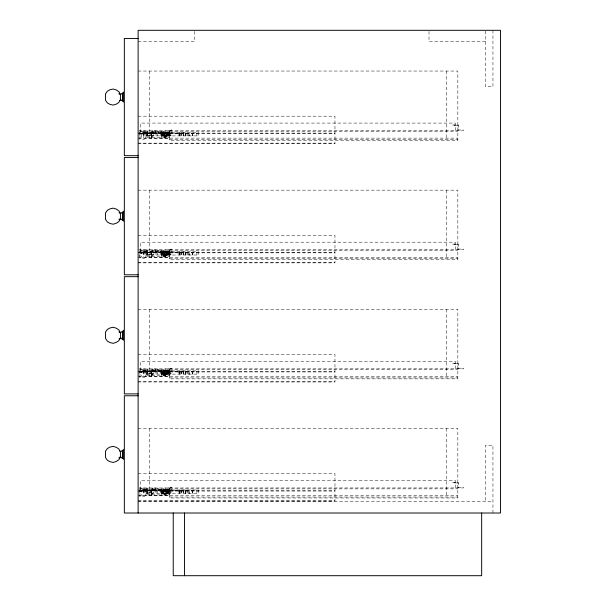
<?xml version="1.0" encoding="UTF-8"?>
<svg xmlns="http://www.w3.org/2000/svg" width="606" height="606" viewBox="0 0 606 606"><rect width="100%" height="100%" fill="white"/><g stroke="black" fill="none" stroke-linecap="round" stroke-linejoin="round"><path stroke-width="0.45" stroke-dasharray="3.03 2.27" d="M163.688 132.517L163.688 135.911L166.491 135.911L164.317 135.911M166.476 370.645L163.756 370.66L163.688 374.129L166.491 374.129L163.559 374.19L166.627 374.19L166.552 370.736M166.006 135.911L163.847 135.911L164.658 135.911L164.703 132.517L165.021 135.911L164.703 132.517M166.203 374.129L163.847 374.129L164.658 374.137L164.703 370.736L165.021 374.129L164.703 370.736M164.703 489.845L165.021 493.239L164.764 489.845L164.65 493.239L163.847 493.239L166.597 493.276M166.476 135.911L163.544 135.986L166.627 135.971L166.552 132.517M166.476 251.535L163.681 251.763L163.688 255.02L166.461 255.02L163.544 255.096L166.627 255.081L166.552 251.626M166.203 493.239L163.544 493.314L166.627 493.299L166.552 489.845M166.93 136.039C167.779 137.827 162.279 138.092 163.385 135.926M166.93 493.413C167.688 495.261 162.226 495.337 163.408 493.254M164.044 256.24L164.567 255.308L165.62 255.308L166.173 256.27M164.044 375.349L164.567 374.417L165.62 374.417L166.173 375.379M164.044 494.458L164.567 493.534L165.62 493.534L166.173 494.488M169.256 130.888L171.74 130.01L168.006 130.638M169.256 249.998L171.74 249.119L168.006 249.748M169.256 369.107L171.74 368.228L168.006 368.857M169.256 488.216L171.74 487.338L168.006 487.966M171.74 130.01L170.627 130.267M171.74 249.119L170.627 249.377M171.74 368.228L170.627 368.486M171.74 487.338L170.627 487.603M163.408 255.035C162.681 259.36 171.589 253.619 163.9 255.028L166.279 255.02L164.317 255.02M163.408 374.144C162.514 378.182 171.339 373.205 164.317 374.129M142.266 252.611L142.637 252.573A1.25 1.25 0 0 1 143.834 253.823L143.834 256.012A1.25 1.25 0 0 1 142.91 257.224L142.266 257.224A1.25 1.25 0 0 1 141.327 256.012L141.342 253.816A1.25 1.25 0 0 1 142.584 252.566M142.266 371.72L142.637 371.683A1.25 1.25 0 0 1 143.834 372.932L143.834 375.122A1.25 1.25 0 0 1 142.91 376.334L142.266 376.334A1.25 1.25 0 0 1 141.327 375.122L141.342 372.932A1.25 1.25 0 0 1 142.584 371.675M142.266 490.83L142.637 490.792A1.25 1.25 0 0 1 143.834 492.042L143.834 494.238A1.25 1.25 0 0 1 142.91 495.443L142.266 495.443A1.25 1.25 0 0 1 141.327 494.231L141.342 492.042A1.25 1.25 0 0 1 142.584 490.784M164.218 135.926L166.279 135.911L164.393 135.911M164.218 255.035L166.536 255.035L166.552 251.763M164.218 374.144L166.089 374.129M164.218 493.254L166.491 493.239L163.756 493.239L163.688 489.845L166.476 489.754M167.779 134.782L167.779 132.509L169.256 132.525L169.256 134.782L166.786 134.782L167.142 132.509M169.256 251.634L167.779 251.619L167.779 253.891L166.786 253.891L167.142 251.619M169.256 373.001L167.779 373.001L167.779 370.728L169.256 370.743L169.256 373.001L166.786 373.001L167.142 370.728M167.779 492.11L167.779 489.837L169.256 489.853L169.256 492.11L166.786 492.11L167.142 489.837M164.037 251.551L166.552 251.535M164.037 489.777L166.552 489.754M166.461 255.02L163.847 255.02L166.006 255.02L165.09 255.035M165.09 374.144L166.476 374.129M164.84 132.426L165.923 132.426L164.173 132.441L166.203 132.426M164.84 251.535L165.923 251.535L164.173 251.551L166.203 251.535M164.84 370.645L165.923 370.645L164.173 370.66L166.203 370.645M164.84 489.754L165.923 489.754L164.173 489.777L166.203 489.754M165.377 489.792L164.696 489.754L164.65 493.239L166.006 493.246L163.923 493.239L166.279 493.239L164.317 493.239M165.476 255.028L166.733 255.035L165.68 255.02M166.801 374.144L165.68 374.129M165.09 135.926L165.968 135.926M165.09 493.254L165.68 493.239M166.786 134.782L169.256 134.774M166.786 253.891L169.256 253.884L169.256 251.626L139.683 251.626L139.683 258.52M166.786 492.11L169.256 492.11M163.825 132.441L166.408 132.426M163.923 251.551L166.309 251.535M163.825 251.551L166.408 251.535M163.923 370.66L166.408 370.645M163.923 489.777L166.309 489.754M163.825 489.777L166.408 489.754M166.476 132.426L163.756 132.441L166.552 132.426M165.021 132.426L164.65 135.911M165.021 251.535L164.65 255.02L164.65 251.535M164.65 374.129L165.021 370.645M166.87 132.525L169.256 132.517L139.683 132.517M166.87 251.634L169.256 251.626M166.87 370.743L169.256 370.743L139.683 370.736L139.683 377.636M164.393 374.129L166.279 374.129M166.87 489.853L169.256 489.853L139.683 489.845L139.683 496.746M138.123 41.587L194.549 41.587L194.549 30.3M485.429 41.587L429.003 41.587L429.003 30.3M138.123 71.046L457.841 71.046L457.841 140.637L169.468 140.63L169.468 130.601M138.123 116.185L334.974 116.185L334.974 143.766L138.123 143.766M457.841 125.586L452.826 125.586L452.826 124.957L458.469 124.957L458.469 129.979M457.841 125.904L458.469 125.896M457.841 129.979L463.484 129.979L463.484 130.601L139.062 130.638M139.994 131.578L169.256 131.578M169.468 131.54L457.841 131.54M146.22 131.888L141.236 131.888L141.236 130.631M169.256 132.199L173.611 132.199L173.611 133.646M164.696 132.426L165.749 132.426M144.97 132.646L198.321 132.653L198.321 135.911L143.728 135.911L143.728 132.517M138.123 133.108L334.974 133.108M143.417 133.206L145.47 133.206L145.47 131.888M154 133.206L146.22 133.206L146.22 130.631M151.349 133.275L146.349 133.275L146.349 138.289M147.031 133.456L169.256 133.456M138.123 133.737L334.974 133.737M164.673 133.843L165.567 133.843L165.68 135.911M139.683 134.077L143.728 134.077M140.607 134.085A3.106 3.106 0 0 1 144.349 134.077L144.97 134.085M147.773 135.396L152.757 135.403M151.826 135.646L153.689 135.646L153.689 131.578M168.9 135.782L170.998 135.782L170.998 133.275M185.163 135.782L185.951 135.782L185.951 133.275M138.123 138.123L457.841 138.123M169.468 139.691L457.841 139.691M138.123 143.145L334.974 143.145M138.123 190.155L457.841 190.155L457.841 259.747L169.468 259.747L169.468 249.71M138.123 235.295L334.974 235.295L334.974 262.875L138.123 262.875M457.841 244.695L452.826 244.695L452.826 244.066L458.469 244.066L458.469 249.089M457.841 245.013L458.469 245.013M457.841 249.089L463.484 249.089L463.484 249.717L139.062 249.748M139.994 250.687L169.256 250.687M169.468 250.657L457.841 250.657M146.22 250.998L141.236 250.998L141.236 249.748M165.749 251.535L164.703 251.626L165.021 255.02L164.756 251.535L165.377 251.566M169.256 251.308L173.611 251.308L173.611 252.755L165.521 252.566M144.97 251.763L198.321 251.763L198.321 255.02L143.728 255.02L143.728 251.626M138.123 252.225L334.974 252.225M143.417 252.316L145.47 252.316L145.47 250.998M147.031 252.566L169.256 252.566M138.123 252.846L334.974 252.846M164.673 252.952L165.567 252.952L165.567 255.005M139.683 253.194L143.728 253.194M140.607 253.194A3.106 3.106 0 0 1 144.349 253.194L144.97 253.194M147.773 254.505L152.757 254.512M151.826 254.762L153.689 254.762L153.689 250.687M168.9 254.891L170.998 254.899L170.998 252.384M185.163 254.891L185.951 254.891L185.951 252.384M138.123 257.239L457.841 257.239M169.468 258.8L457.841 258.8M138.123 262.254L334.974 262.254M138.123 309.272L457.841 309.272L457.841 378.856L169.468 378.856L169.468 368.827M138.123 354.404L334.974 354.404L334.974 381.992L138.123 381.992M457.841 363.812L452.826 363.805L452.826 363.183L458.469 363.183L458.469 368.198M457.841 364.123L458.469 364.123M457.841 368.198L463.484 368.198L463.484 368.827L139.062 368.857M139.994 369.796L169.256 369.796M169.468 369.766L457.841 369.766M157.113 370.107L160.226 370.107L160.226 371.675M146.22 370.107L141.236 370.107L141.236 368.857M169.256 370.417L173.611 370.417L173.611 371.864M164.764 370.736L165.749 370.645M163.688 370.66L166.552 370.645M144.97 370.872L198.321 370.872L198.321 374.129L143.728 374.129L143.728 370.736M138.123 371.334L334.974 371.334M143.417 371.425L145.47 371.425L145.47 370.107M154 371.425L146.22 371.425L146.22 368.857M151.349 371.493L146.349 371.501L146.349 376.515M147.031 371.675L169.256 371.675M138.123 371.955L334.974 371.955M164.673 372.061L165.567 372.061L165.567 374.114M139.683 372.304L143.728 372.304M140.607 372.304A3.106 3.106 0 0 1 144.349 372.304L144.97 372.304M167.771 373.001L166.877 373.001L166.87 370.872M151.826 373.872L153.689 373.872L153.689 369.796M168.9 374.008L170.998 374.008L170.998 371.493M185.163 374.008L185.951 374.008L185.951 371.493M138.123 376.349L457.841 376.349M169.468 377.909L457.841 377.917M138.123 381.363L334.974 381.363M138.123 428.381L457.841 428.381L457.841 497.965L169.468 497.965L169.468 487.936M138.123 473.513L334.974 473.513L334.974 501.101L138.123 501.101M457.841 482.914L452.826 482.914L452.826 482.293L458.469 482.293L458.469 487.307M457.841 483.232L458.469 483.232M457.841 487.307L463.484 487.307L463.484 487.936L139.062 487.966M169.468 488.875L457.841 488.875M139.994 488.906L169.256 488.906M146.22 489.216L141.236 489.224L141.236 487.966M164.756 489.762L165.749 489.754M169.256 489.534L173.611 489.534L173.611 490.974L165.521 490.784M144.97 489.981L198.321 489.981L198.321 493.239L143.728 493.239L143.728 489.845M138.123 490.443L334.974 490.443M143.417 490.534L145.47 490.534L145.47 489.216M147.031 490.784L169.256 490.784M138.123 491.072L334.974 491.072M164.673 491.171L165.567 491.171L165.567 493.223M139.683 491.413L143.728 491.413M140.607 491.413A3.106 3.106 0 0 1 144.349 491.413L144.97 491.413M147.773 492.731L152.757 492.731M151.826 492.981L153.689 492.981L153.689 488.906M168.9 493.117L170.998 493.117L170.998 490.61M185.163 493.117L185.951 493.117L185.951 490.61M138.123 495.458L457.841 495.458M169.468 497.026L457.841 497.026M138.123 500.473L334.974 500.473M138.123 501.723L492.951 501.723M163.825 135.911L164.711 135.911M163.825 374.129L164.711 374.137M165.476 135.918L166.711 135.926M165.476 374.137L166.733 374.144M165.506 493.223L166.908 493.329M143.417 132.517L143.713 133.615L142.478 133.456M143.417 251.626L143.713 252.725L142.478 252.566M143.417 370.736L143.713 371.834L142.478 371.675M143.417 489.845L143.713 490.943L142.478 490.784M166.347 135.918L166.552 132.646M166.347 374.137L166.552 370.872M165.377 132.456L164.764 132.517M164.756 370.645L165.377 370.675M143.463 133.615L144.349 134.085M143.463 252.725L144.349 253.194M143.463 371.834L144.349 372.304M143.463 490.943L144.349 491.413M165.733 137.13L165.499 136.198M165.733 256.24L165.499 255.308M165.733 375.349L165.499 374.417M166.87 134.168L166.877 134.782M166.87 253.278L166.877 253.891M166.877 492.11L166.87 489.981M492.951 30.3L492.951 86.719L485.429 86.719L485.429 30.3M492.951 513.009L492.951 445.304L485.429 445.304L485.429 501.723M455.333 130.601L455.333 123.079L140.637 123.079L140.615 132.517M455.333 249.717L455.333 242.188L140.637 242.188L140.615 251.626M455.333 368.827L455.333 361.305L140.637 361.305L140.615 370.736M455.333 487.936L455.333 480.414L140.637 480.414L140.615 489.845M454.712 124.957L454.712 125.586M454.712 244.066L454.712 244.695M454.712 363.183L454.712 363.812M454.712 482.293L454.712 482.921M454.083 124.957L454.083 125.586M454.083 244.066L454.083 244.695M454.083 363.183L454.083 363.812M454.083 482.293L454.083 482.921M446.561 71.046L446.561 138.123M446.561 190.155L446.561 257.239M446.561 309.272L446.561 376.349M446.561 428.381L446.561 495.458M196.92 135.911L196.92 133.275L185.8 133.275L185.807 135.782M196.92 255.02L196.92 252.384L185.8 252.391L185.8 254.899M196.92 374.129L196.92 371.493L185.8 371.501L185.8 374.008M196.92 493.239L196.92 490.61L185.8 490.61L185.807 493.117M192.784 133.275L192.784 135.782L188.64 135.782L188.64 133.275M192.784 252.384L192.784 254.899L188.64 254.891L188.64 252.384M192.784 371.493L192.784 374.008L188.64 374.008L188.64 371.493M192.784 490.61L192.784 493.117L188.64 493.117L188.64 490.61M192.375 133.275L192.375 135.782M192.375 252.384L192.375 254.899M192.375 371.493L192.375 374.008M192.375 490.61L192.375 493.117M189.307 133.275L189.307 135.782M189.307 252.384L189.307 254.899M189.307 371.493L189.307 374.008M189.307 490.61L189.307 493.117M187.481 133.275L187.481 135.911M187.481 252.384L187.481 255.02M187.481 371.493L187.481 374.129M187.481 490.61L187.481 493.239M185.315 135.782L185.315 133.275L151.644 133.275L151.644 137.979M185.315 254.899L185.315 252.384L146.22 252.316L146.22 249.748M185.315 374.008L185.315 371.493L151.644 371.501L151.644 376.197M185.315 493.117L185.315 490.61L146.22 490.534L146.22 487.966M185.171 132.646L185.171 135.911M185.171 251.763L185.171 255.02M185.171 370.872L185.171 374.129M185.171 489.981L185.171 493.239M183.709 132.646L183.709 135.911M183.709 251.763L183.709 255.02M183.709 370.872L183.709 374.129M183.709 489.981L183.709 493.239M183.201 132.646L183.201 135.911M183.201 251.763L183.201 255.02M183.201 370.872L183.201 374.129M183.201 489.981L183.201 493.239M181.838 132.646L181.838 135.911M181.838 251.763L181.838 255.02M181.838 370.872L181.838 374.129M181.838 489.981L181.838 493.239M181.33 132.646L181.33 135.911M181.33 251.763L181.33 255.02M181.33 370.872L181.33 374.129M181.33 489.981L181.33 493.239M180.179 132.646L180.179 135.911M180.179 251.763L180.179 255.02M180.179 370.872L180.179 374.129M180.179 489.981L180.179 493.239M179.709 133.275L179.709 135.782L178.414 135.782L178.414 133.275M179.709 252.384L179.709 254.899L178.414 254.899L178.414 252.384M179.709 371.493L179.709 374.008L178.414 374.008L178.414 371.493M179.709 490.61L179.709 493.117L178.414 493.117L178.414 490.61M179.459 132.646L179.459 135.911M179.459 251.763L179.459 255.02M179.459 370.872L179.459 374.129M179.459 489.981L179.459 493.239M179.088 133.275L179.043 135.782M179.088 252.384L179.088 254.899M179.043 371.493L179.043 374.008M179.043 490.61L179.088 493.117M170.377 133.275L170.377 135.782M170.377 252.384L170.377 254.899M170.377 371.493L170.377 374.008M170.377 490.61L170.377 493.117M169.71 132.646L169.71 135.782M169.71 251.763L169.71 254.899M169.71 370.872L169.71 374.008M169.71 489.981L169.71 493.117M169.256 130.631L169.256 137.532L144.97 137.532L144.97 138.054A1.47 1.47 0 0 1 143.622 139.41L141.546 139.41A1.613 1.613 0 0 1 139.994 137.842M169.256 249.748L169.256 256.641L144.97 256.641L144.97 257.164A1.47 1.47 0 0 1 143.622 258.527L141.546 258.52A1.613 1.613 0 0 1 139.994 256.952M169.256 368.857L169.256 375.75L144.97 375.75L144.97 376.273A1.47 1.47 0 0 1 143.622 377.636L141.546 377.636A1.613 1.613 0 0 1 139.994 376.061M169.256 487.966L169.256 494.86L144.97 494.86L144.97 495.382A1.47 1.47 0 0 1 143.622 496.746L141.546 496.746A1.613 1.613 0 0 1 139.994 495.178M168.142 133.275L168.142 138.289L145.266 138.289L145.266 132.646M168.142 252.384L168.142 257.406L145.266 257.406L145.266 251.763M168.142 371.493L168.142 376.515L145.266 376.515L145.266 370.872M168.142 490.61L168.142 495.625L145.266 495.625L145.266 489.981M168.006 132.517L168.006 135.911M168.006 251.626L168.006 255.02M168.006 370.736L168.006 374.129M168.006 489.845L168.006 493.239M167.067 133.275L167.067 138.289M167.067 252.384L167.067 257.406M167.067 371.493L167.067 376.515M167.067 490.61L167.067 495.625M166.552 489.981L166.552 493.239M165.521 130.631L165.521 131.888L154 131.888L154 133.456M165.521 249.748L165.521 250.998L154 250.998L154 252.566M165.521 368.857L165.521 370.107L154 370.107L154 371.675M165.521 487.966L165.521 489.224L154 489.216L154 490.784M163.241 133.275L163.241 135.911M163.241 252.384L163.241 255.02M163.241 371.493L163.241 374.129M163.241 490.61L163.241 493.239M163.029 131.578L163.029 132.517M163.029 250.687L163.029 251.626M163.029 369.796L163.029 370.736M163.029 488.906L163.029 489.845M162.446 132.646L162.446 135.911M162.446 251.763L162.446 255.02M162.446 370.872L162.446 374.129M162.446 489.981L162.446 493.239M162.325 132.646L162.325 135.911M162.325 251.763L162.325 255.02M162.325 370.872L162.325 374.129M162.325 489.981L162.325 493.239M162.173 133.275L162.173 137.979L161.643 137.979L161.643 133.275M162.173 252.384L162.173 257.088L161.643 257.088L161.643 252.384M162.173 371.493L162.173 376.197L161.643 376.197L161.643 371.493M162.173 490.61L162.173 495.314L161.643 495.314L161.643 490.61M162.06 133.275L162.06 137.979M162.06 252.384L162.06 257.088M162.06 371.493L162.06 376.197M162.06 490.61L162.06 495.314M161.81 132.646L161.81 135.911M161.81 251.763L161.81 255.02M161.81 370.872L161.81 374.129M161.81 489.981L161.81 493.239M161.757 133.275L161.757 137.979M161.757 252.384L161.757 257.088M161.757 371.493L161.757 376.197M161.757 490.61L161.757 495.314M161.597 131.578L161.597 132.517M161.597 250.687L161.597 251.626M161.597 369.796L161.597 370.736M161.597 488.906L161.597 489.845M160.848 131.578L160.848 132.517M160.848 250.687L160.848 251.626M160.848 369.796L160.848 370.736M160.848 488.906L160.848 489.845M160.484 132.646L160.484 135.911M160.484 251.763L160.484 255.02M160.484 370.872L160.484 374.129M160.484 489.981L160.484 493.239M160.226 131.888L160.226 133.456M160.226 250.998L160.226 252.566M160.226 489.216L160.226 490.784M158.984 131.578L158.984 132.517M158.984 250.687L158.984 251.626M158.984 369.796L158.984 370.736M158.984 488.906L158.984 489.845M157.605 133.275L157.605 135.911M157.605 252.384L157.605 255.02M157.605 371.493L157.605 374.129M157.605 490.61L157.605 493.239M157.424 130.631L157.424 131.578M157.424 249.748L157.424 250.687M157.424 368.857L157.424 369.796M157.424 487.966L157.424 488.906M156.015 132.646L156.015 135.911M156.015 251.763L156.015 255.02M156.015 370.872L156.015 374.129M156.015 489.981L156.015 493.239M155.56 130.631L155.56 131.888M155.56 249.748L155.56 250.998M155.56 368.857L155.56 370.107M155.56 487.966L155.56 489.224M154.931 130.631L154.931 131.578M154.931 249.748L154.931 250.687M154.931 368.857L154.931 369.796M154.931 487.966L154.931 488.906M152.757 130.631L152.757 136.274A3.106 3.106 0 0 1 147.773 136.274L147.773 130.631M152.757 249.748L152.757 255.391A3.106 3.106 0 0 1 147.773 255.391L147.773 249.748M152.757 368.857L152.757 374.5A3.106 3.106 0 0 1 147.773 374.5L147.773 368.857M152.757 487.966L152.757 493.61A3.106 3.106 0 0 1 147.773 493.61L147.773 487.966M152.477 130.631L152.477 132.517M152.477 249.748L152.477 251.626M152.477 368.857L152.477 370.736M152.477 487.966L152.477 489.845M151.826 131.578L151.758 137.979L151.242 137.979L151.242 133.275M151.826 250.687L151.758 257.088L151.242 257.088L151.242 252.384M151.826 369.796L151.758 376.197L151.242 376.197L151.242 371.493M151.826 488.906L151.758 495.314L151.242 495.314L151.242 490.61M151.644 252.384L151.644 257.088M151.644 490.61L151.644 495.314M151.349 132.646L151.349 137.979M151.349 251.763L151.349 257.088M151.349 370.872L151.349 376.197M151.349 489.981L151.349 495.314M150.356 132.646L150.356 135.911M150.356 251.763L150.356 255.02M150.356 370.872L150.356 374.129M150.356 489.981L150.356 493.239M149.409 71.046L149.409 138.123M149.409 190.155L149.409 257.239M149.409 309.272L149.409 376.349M149.409 428.381L149.409 495.458M147.091 132.646L147.122 135.911M147.091 251.763L147.122 255.02M147.122 370.872L147.122 374.129M147.091 489.981L147.122 493.239M147 132.646L147.031 135.911M147 251.763L147.031 255.02M147 370.872L147.031 374.129M147 489.981L147.031 493.239M146.349 252.384L146.349 257.406M146.349 490.61L146.349 495.625M144.97 132.517L144.97 135.911M144.97 251.626L144.97 255.02M144.97 370.736L144.97 374.129M144.97 489.845L144.97 493.239M144.349 130.631L144.349 132.517M144.349 249.748L144.349 251.626M144.349 368.857L144.349 370.736M144.349 487.966L144.349 489.845M143.107 130.631L143.107 132.517M143.107 249.748L143.107 251.626M143.107 368.857L143.107 370.736M143.107 487.966L143.107 489.845M139.994 130.631L139.994 137.842M139.994 249.748L139.994 256.952M139.994 368.857L139.994 376.068M139.994 487.966L139.994 495.178M139.683 132.517L139.683 139.41M143.834 134.706L143.834 136.903A1.25 1.25 0 0 1 142.91 138.115L142.266 138.107A1.25 1.25 0 0 1 141.327 136.895L141.342 134.706A1.25 1.25 0 0 1 142.584 133.449A1.25 1.25 0 0 1 143.834 134.706M163.718 132.646L163.711 135.911L163.749 132.646M163.718 251.763L163.711 255.02L163.749 251.763M163.718 370.872L163.711 374.129L163.749 370.872M163.718 489.981L163.711 493.239L163.749 489.981M164.908 136.198L164.847 137.161L164.915 136.198M164.908 255.308L164.885 256.27L164.915 255.308M165.271 136.198L165.302 137.161L165.271 136.198M164.908 374.417L164.885 375.379L164.915 374.417M165.271 255.308L165.347 256.27L165.271 255.308M165.271 374.417L165.347 375.379L165.271 374.417M164.908 493.534L164.885 494.488L164.915 493.534M165.271 493.534L165.347 494.488L165.271 493.534M164.749 136.198L164.65 137.13L164.734 136.198M164.749 255.308L164.65 256.24L164.734 255.308M164.749 374.417L164.65 375.349L164.734 374.417M164.749 493.534L164.65 494.458L164.734 493.534M164.68 136.198L164.446 137.161L164.673 136.198M164.68 255.308L164.453 256.24L164.673 255.308M164.68 374.417L164.453 375.349L164.673 374.417M164.68 493.534L164.453 494.458L164.673 493.534M164.567 136.198C162.256 137.797 167.953 137.782 165.612 136.198L164.567 136.198M165.605 135.911L163.9 135.918L165.65 135.911M143.728 133.456L139.683 133.456L143.728 133.456M143.728 252.566L139.683 252.573L143.728 252.566M143.728 371.675L139.683 371.683L143.728 371.675M152.757 373.622L147.773 373.622L152.757 373.622M143.728 490.784L139.683 490.792L143.728 490.784M165.34 137.161L165.294 136.198L165.309 137.161M165.749 494.488L165.499 493.534L165.741 494.488M165.552 137.13L165.453 136.198L165.536 137.13M165.552 256.24L165.453 255.308L165.536 256.24M165.552 375.349L165.453 374.417L165.536 375.349M165.552 494.458L165.453 493.534L165.536 494.458M167.9 135.911L167.9 132.646L167.854 135.911M167.9 255.02L167.9 251.763L167.854 255.02M167.9 374.129L167.9 370.872L167.854 374.129M167.9 493.239L167.9 489.981L167.854 493.239"/><path stroke-width="0.91" d="M119.632 100.513L121.071 99.763L121.7 100.702L122.457 100.573M119.632 338.731L121.071 337.981L121.7 338.921L122.457 338.792M123.329 92.051L123.329 102.081M123.329 211.161L123.329 221.19M119.632 219.622L119.193 219.766M123.329 330.27L123.329 340.299M123.329 449.379L123.329 459.409M122.457 219.683L121.7 219.811L121.071 218.872L120.261 218.872M122.457 457.909L121.7 458.03L121.071 457.091L120.261 457.091L119.193 458.28L119.193 457.144M138.123 38.451L124.336 38.451L124.336 155.681L138.123 155.681M123.079 92.991L122.457 92.991L122.457 101.141L123.079 101.141M138.123 157.56L124.336 157.56L124.336 274.791L138.123 274.791M123.079 212.1L122.457 212.1L122.457 220.251L123.079 220.251M138.123 276.669L124.336 276.669L124.336 393.9L138.123 393.9M123.079 331.209L122.457 331.209L122.457 339.36L123.079 339.36M120.261 332.588L121.071 332.588L121.7 331.649L122.457 331.77M138.123 395.779L124.336 395.779L124.336 513.009L500.473 513.009L500.473 30.3L138.123 30.3L138.123 513.009M123.079 450.319L122.457 450.319L122.457 458.469L123.079 458.469M122.457 93.551L121.7 93.43L121.071 94.369L120.261 94.369L119.193 93.18L119.193 94.316M122.457 212.661L121.7 212.539L121.071 213.479L119.632 212.729M122.457 450.887L121.7 450.758L121.071 451.697L119.632 450.947M119.632 331.838L119.193 331.694M481.664 513.009L481.664 575.7L173.233 575.7L173.233 513.009M184.519 513.009L184.519 575.7M119.193 212.585L119.193 213.092M119.193 218.925L119.193 219.539M119.193 331.921L119.193 332.535M119.193 338.368L119.193 338.875M120.42 99.748L118.776 102.512L116.216 104.187L113.148 105.096L110.034 104.399L107.353 102.914L105.527 100.263L105.527 93.869L107.353 91.211L110.034 89.733L113.148 89.029L116.216 89.938L118.776 91.612L120.42 94.377L120.42 99.748M120.42 218.864L118.776 221.622L116.216 223.296L113.148 224.205L110.034 223.508L107.353 222.023L105.527 219.372L105.527 212.979L107.353 210.32L110.034 208.843L113.148 208.138L116.216 209.055L118.776 210.721L120.42 213.486L120.42 218.864M120.42 337.974L118.776 340.739L116.216 342.405L113.148 343.322L110.034 342.617L107.353 341.133L105.527 338.481L105.527 332.088L107.353 329.429L110.034 327.952L113.148 327.248L116.216 328.164L118.776 329.831L120.42 332.596L120.42 337.974M120.42 457.083L118.776 459.848L116.216 461.514L113.148 462.431L110.034 461.727L107.353 460.249L105.527 457.591L105.527 451.197L107.353 448.546L110.034 447.061L113.148 446.364L116.216 447.273L118.776 448.94L120.42 451.705L120.42 457.083"/></g></svg>
